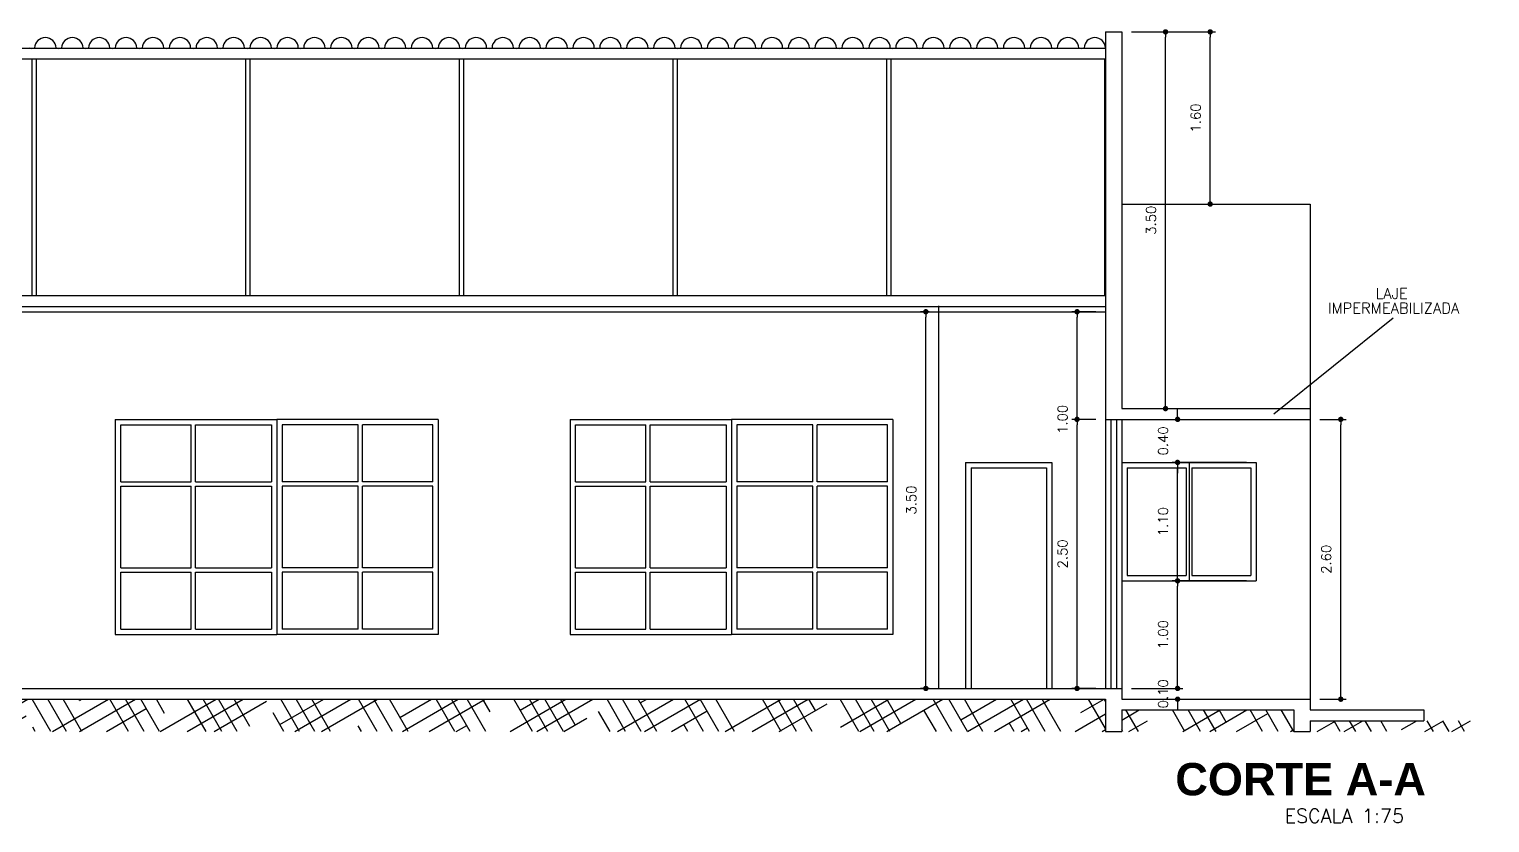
# Model space of a CAD drawing. Extents: x -206 to -86, y 71 to 127.
# Drawn here: x -99.96 to -86.39, y 119.28 to 126.65 of the extents above; entities that cross this region are included whole.
import ezdxf
from ezdxf.enums import TextEntityAlignment as Align

# ---------------------------------------------------------------- set-up
doc = ezdxf.new("R2010")
doc.units = 0
doc.header["$MEASUREMENT"] = 0
doc.layers.get('0').update_dxf_attribs({"linetype": 'CONTINUOUS'})
doc.layers.get('DEFPOINTS').update_dxf_attribs({"linetype": 'CONTINUOUS'})
for name, color, linetype in [('ALVENARIA', 7, 'CONTINUOUS'), ('ALVENARIA1', 44, 'CONTINUOUS'), ('COBERTURA', 6, 'CONTINUOUS'), ('COTA', 1, 'CONTINUOUS'), ('HATCH', 30, 'CONTINUOUS'), ('JAPOR', 142, 'CONTINUOUS'), ('TEXTO2', 40, 'CONTINUOUS'), ('TEXTO5', 5, 'CONTINUOUS')]:
    doc.layers.add(name, color=color, linetype=linetype)
doc.styles.add('SANSSERIFBOLD', font='sasb____.pfb')
doc.styles.add('SIMPLEX', font='SIMPLEX.SHX')
doc.dimstyles.new('DIM50', dxfattribs={"dimtxt": 0.09, "dimasz": 0.05, "dimexe": 0.05, "dimexo": 0.09, "dimgap": 0.09, "dimtad": 1, "dimzin": 0, "dimdsep": 46, "dimtxsty": 'SIMPLEX', "dimblk": 'DOT', "dimcen": 0.09, "dimadec": 0, "dimazin": 0, "dimtfac": 1, "dimtix": 1, "dimtofl": 0, "dimtmove": 2, "dimatfit": 3, "dimldrblk": 'DOT', "dimfxl": 1, "dimtolj": 1, "dimtzin": 0, "dimarcsym": 0})
pattern_1 = [(30, (77.01125, 8.7007), (0.3705127, 0.358253175), [2, -1]), (120, (77.01125, 8.7007), (0.141746825, -0.4955127), [2, -1])]

# ---------------------------------------------------------------- blocks, each defined once
blk = doc.blocks.new('DOT')
at = {"layer": 'ALVENARIA', "color": 0, "linetype": 'ByBlock'}
blk.add_line((-0.5, 0), (-1, 0), dxfattribs=at)
at = {"layer": 'ALVENARIA', "color": 0, "linetype": 'ByBlock', "const_width": 0.5}
blk.add_lwpolyline([(-0.25, 0, 1), (0.25, 0, 1)], format="xyb", close=True, dxfattribs=at)
blk = doc.blocks.new('*D161')
at = {"color": 0, "linetype": 'ByBlock'}
for p, q in [((-91.6, 124.027), (-91.68, 124.027)), ((-91.63, 120.577), (-91.63, 123.977)), ((-91.6, 120.527), (-91.68, 120.527))]:
    blk.add_line(p, q, dxfattribs=at)
at = {"layer": 'DEFPOINTS', "color": 0, "linetype": 'ByBlock'}
for p in [(-91.63, 124.027), (-91.51, 124.027), (-91.51, 120.527)]:
    blk.add_point(p, dxfattribs=at)
at = {"color": 0, "linetype": 'ByBlock', "xscale": 0.05, "yscale": 0.05, "zscale": 0.05}
for p, rotation in [((-91.63, 124.027), 90), ((-91.63, 120.527), 270)]:
    blk.add_blockref('DOT', p, dxfattribs=dict(at, rotation=rotation))
at = {"color": 0, "linetype": 'ByBlock', "insert": (-91.765, 122.277), "char_height": 0.09, "attachment_point": 5, "rotation": 90, "style": 'SIMPLEX'}
blk.add_mtext('\\A1;3.50', dxfattribs=at)
blk = doc.blocks.new('*D162')
at = {"color": 0, "linetype": 'ByBlock'}
for p, q in [((-89.72, 126.127), (-88.938, 126.127)), ((-88.988, 124.577), (-88.988, 126.077)), ((-89.72, 124.527), (-88.938, 124.527))]:
    blk.add_line(p, q, dxfattribs=at)
at = {"layer": 'DEFPOINTS', "color": 0, "linetype": 'ByBlock'}
for p in [(-89.81, 126.127), (-88.988, 126.127), (-89.81, 124.527)]:
    blk.add_point(p, dxfattribs=at)
at = {"color": 0, "linetype": 'ByBlock', "xscale": 0.05, "yscale": 0.05, "zscale": 0.05}
for p, rotation in [((-88.988, 126.127), 90), ((-88.988, 124.527), 270)]:
    blk.add_blockref('DOT', p, dxfattribs=dict(at, rotation=rotation))
at = {"color": 0, "linetype": 'ByBlock', "insert": (-89.123, 125.327), "char_height": 0.09, "attachment_point": 5, "rotation": 90, "style": 'SIMPLEX'}
blk.add_mtext('\\A1;1.60', dxfattribs=at)
blk = doc.blocks.new('*D163')
at = {"color": 0, "linetype": 'ByBlock'}
for p, q in [((-89.72, 126.627), (-89.353, 126.627)), ((-89.403, 123.177), (-89.403, 126.577)), ((-89.72, 123.127), (-89.353, 123.127))]:
    blk.add_line(p, q, dxfattribs=at)
at = {"layer": 'DEFPOINTS', "color": 0, "linetype": 'ByBlock'}
for p in [(-89.81, 126.627), (-89.403, 126.627), (-89.81, 123.127)]:
    blk.add_point(p, dxfattribs=at)
at = {"color": 0, "linetype": 'ByBlock', "xscale": 0.05, "yscale": 0.05, "zscale": 0.05}
for p, rotation in [((-89.403, 126.627), 90), ((-89.403, 123.127), 270)]:
    blk.add_blockref('DOT', p, dxfattribs=dict(at, rotation=rotation))
at = {"color": 0, "linetype": 'ByBlock', "insert": (-89.538, 124.877), "char_height": 0.09, "attachment_point": 5, "rotation": 90, "style": 'SIMPLEX'}
blk.add_mtext('\\A1;3.50', dxfattribs=at)
blk = doc.blocks.new('*D181')
at = {"color": 0, "linetype": 'ByBlock'}
for p, q in [((-90.05, 123.027), (-90.275, 123.027)), ((-90.225, 120.577), (-90.225, 122.977)), ((-90.05, 120.527), (-90.275, 120.527))]:
    blk.add_line(p, q, dxfattribs=at)
at = {"layer": 'DEFPOINTS', "color": 0, "linetype": 'ByBlock'}
for p in [(-90.225, 123.027), (-89.96, 123.027), (-89.96, 120.527)]:
    blk.add_point(p, dxfattribs=at)
at = {"color": 0, "linetype": 'ByBlock', "xscale": 0.05, "yscale": 0.05, "zscale": 0.05}
for p, rotation in [((-90.225, 123.027), 90), ((-90.225, 120.527), 270)]:
    blk.add_blockref('DOT', p, dxfattribs=dict(at, rotation=rotation))
at = {"color": 0, "linetype": 'ByBlock', "insert": (-90.36, 121.777), "char_height": 0.09, "attachment_point": 5, "rotation": 90, "style": 'SIMPLEX'}
blk.add_mtext('\\A1;2.50', dxfattribs=at)
blk = doc.blocks.new('*D182')
at = {"color": 0, "linetype": 'ByBlock'}
for p, q in [((-90.05, 124.027), (-90.275, 124.027)), ((-90.225, 123.077), (-90.225, 123.977)), ((-90.05, 123.027), (-90.275, 123.027))]:
    blk.add_line(p, q, dxfattribs=at)
at = {"layer": 'DEFPOINTS', "color": 0, "linetype": 'ByBlock'}
for p in [(-90.225, 124.027), (-89.96, 124.027), (-89.96, 123.027)]:
    blk.add_point(p, dxfattribs=at)
at = {"color": 0, "linetype": 'ByBlock', "xscale": 0.05, "yscale": 0.05, "zscale": 0.05}
for p, rotation in [((-90.225, 124.027), 90), ((-90.225, 123.027), 270)]:
    blk.add_blockref('DOT', p, dxfattribs=dict(at, rotation=rotation))
at = {"color": 0, "linetype": 'ByBlock', "insert": (-90.36, 123.027), "char_height": 0.09, "attachment_point": 5, "rotation": 90, "style": 'SIMPLEX'}
blk.add_mtext('\\A1;1.00', dxfattribs=at)
blk = doc.blocks.new('*D183')
at = {"color": 0, "linetype": 'ByBlock'}
for p, q in [((-89.72, 120.527), (-89.241, 120.527)), ((-89.291, 120.577), (-89.291, 120.627)), ((-89.72, 120.427), (-89.241, 120.427)), ((-89.291, 120.377), (-89.291, 120.327))]:
    blk.add_line(p, q, dxfattribs=at)
at = {"layer": 'DEFPOINTS', "color": 0, "linetype": 'ByBlock'}
for p in [(-89.81, 120.527), (-89.291, 120.527), (-89.81, 120.427)]:
    blk.add_point(p, dxfattribs=at)
at = {"color": 0, "linetype": 'ByBlock', "xscale": 0.05, "yscale": 0.05, "zscale": 0.05}
for p, rotation in [((-89.291, 120.527), 270), ((-89.291, 120.427), 90)]:
    blk.add_blockref('DOT', p, dxfattribs=dict(at, rotation=rotation))
at = {"color": 0, "linetype": 'ByBlock', "insert": (-89.426, 120.477), "char_height": 0.09, "attachment_point": 5, "rotation": 90, "style": 'SIMPLEX'}
blk.add_mtext('\\A1;0.10', dxfattribs=at)
blk = doc.blocks.new('*D184')
at = {"color": 0, "linetype": 'ByBlock'}
for p, q in [((-88.65, 121.527), (-89.341, 121.527)), ((-89.291, 120.577), (-89.291, 121.477)), ((-89.72, 120.527), (-89.241, 120.527))]:
    blk.add_line(p, q, dxfattribs=at)
at = {"layer": 'DEFPOINTS', "color": 0, "linetype": 'ByBlock'}
for p in [(-89.291, 121.527), (-88.56, 121.527), (-89.81, 120.527)]:
    blk.add_point(p, dxfattribs=at)
at = {"color": 0, "linetype": 'ByBlock', "xscale": 0.05, "yscale": 0.05, "zscale": 0.05}
for p, rotation in [((-89.291, 121.527), 90), ((-89.291, 120.527), 270)]:
    blk.add_blockref('DOT', p, dxfattribs=dict(at, rotation=rotation))
at = {"color": 0, "linetype": 'ByBlock', "insert": (-89.426, 121.027), "char_height": 0.09, "attachment_point": 5, "rotation": 90, "style": 'SIMPLEX'}
blk.add_mtext('\\A1;1.00', dxfattribs=at)
blk = doc.blocks.new('*D185')
at = {"color": 0, "linetype": 'ByBlock'}
for p, q in [((-88.65, 122.627), (-89.341, 122.627)), ((-89.291, 121.577), (-89.291, 122.577)), ((-88.65, 121.527), (-89.341, 121.527))]:
    blk.add_line(p, q, dxfattribs=at)
at = {"layer": 'DEFPOINTS', "color": 0, "linetype": 'ByBlock'}
for p in [(-89.291, 122.627), (-88.56, 122.627), (-88.56, 121.527)]:
    blk.add_point(p, dxfattribs=at)
at = {"color": 0, "linetype": 'ByBlock', "xscale": 0.05, "yscale": 0.05, "zscale": 0.05}
for p, rotation in [((-89.291, 122.627), 90), ((-89.291, 121.527), 270)]:
    blk.add_blockref('DOT', p, dxfattribs=dict(at, rotation=rotation))
at = {"color": 0, "linetype": 'ByBlock', "insert": (-89.426, 122.077), "char_height": 0.09, "attachment_point": 5, "rotation": 90, "style": 'SIMPLEX'}
blk.add_mtext('\\A1;1.10', dxfattribs=at)
blk = doc.blocks.new('*D186')
at = {"color": 0, "linetype": 'ByBlock'}
for p, q in [((-89.291, 123.077), (-89.291, 123.127)), ((-89.72, 123.027), (-89.241, 123.027)), ((-88.65, 122.627), (-89.341, 122.627)), ((-89.291, 122.577), (-89.291, 122.527))]:
    blk.add_line(p, q, dxfattribs=at)
at = {"layer": 'DEFPOINTS', "color": 0, "linetype": 'ByBlock'}
for p in [(-89.81, 123.027), (-89.291, 123.027), (-88.56, 122.627)]:
    blk.add_point(p, dxfattribs=at)
at = {"color": 0, "linetype": 'ByBlock', "xscale": 0.05, "yscale": 0.05, "zscale": 0.05}
for p, rotation in [((-89.291, 123.027), 270), ((-89.291, 122.627), 90)]:
    blk.add_blockref('DOT', p, dxfattribs=dict(at, rotation=rotation))
at = {"color": 0, "linetype": 'ByBlock', "insert": (-89.426, 122.827), "char_height": 0.09, "attachment_point": 5, "rotation": 90, "style": 'SIMPLEX'}
blk.add_mtext('\\A1;0.40', dxfattribs=at)
blk = doc.blocks.new('*D187')
at = {"color": 0, "linetype": 'ByBlock'}
for p, q in [((-87.97, 123.027), (-87.725, 123.027)), ((-87.775, 120.477), (-87.775, 122.977)), ((-87.97, 120.427), (-87.725, 120.427))]:
    blk.add_line(p, q, dxfattribs=at)
at = {"layer": 'DEFPOINTS', "color": 0, "linetype": 'ByBlock'}
for p in [(-88.06, 123.027), (-87.775, 123.027), (-88.06, 120.427)]:
    blk.add_point(p, dxfattribs=at)
at = {"color": 0, "linetype": 'ByBlock', "xscale": 0.05, "yscale": 0.05, "zscale": 0.05}
for p, rotation in [((-87.775, 123.027), 90), ((-87.775, 120.427), 270)]:
    blk.add_blockref('DOT', p, dxfattribs=dict(at, rotation=rotation))
at = {"color": 0, "linetype": 'ByBlock', "insert": (-87.91, 121.727), "char_height": 0.09, "attachment_point": 5, "rotation": 90, "style": 'SIMPLEX'}
blk.add_mtext('\\A1;2.60', dxfattribs=at)

msp = doc.modelspace()

# ---------------------------------------------------------------- hatches: boundary and pattern name
at = {"layer": 'HATCH'}
h = msp.add_hatch(dxfattribs=at)
h.set_pattern_fill('HOUND', color=256, scale=2, angle=30, style=0)
h.set_pattern_definition(pattern_1)
h.paths.add_polyline_path([(-89.96, 120.427), (-91.51, 120.427), (-111.11, 120.427), (-111.11, 120.127), (-89.96, 120.127)])
h = msp.add_hatch(dxfattribs=at)
h.set_pattern_fill('HOUND', color=256, scale=2, angle=30, style=0)
h.set_pattern_definition(pattern_1)
h.paths.add_polyline_path([(-88.21, 120.327), (-89.81, 120.327), (-89.81, 120.127), (-88.21, 120.127)])
h.paths.add_polyline_path([(-86.391, 120.227), (-87.004, 120.227), (-88.06, 120.227), (-88.06, 120.127), (-86.391, 120.127)])

# ---------------------------------------------------------------- linework, layer by layer
at = {"layer": 'ALVENARIA'}
for p, q in [((-89.96, 126.627), (-89.96, 123.027)), ((-89.96, 126.627), (-89.81, 126.627)), ((-89.81, 126.627), (-89.81, 123.127)), ((-89.81, 123.127), (-88.06, 123.127)), ((-88.06, 123.127), (-88.06, 123.027)), ((-89.96, 123.027), (-89.81, 123.027)), ((-89.96, 123.027), (-89.81, 123.027)), ((-89.96, 123.027), (-89.96, 123.027)), ((-89.81, 123.027), (-88.06, 123.027)), ((-89.81, 123.027), (-89.81, 123.027)), ((-111.11, 120.527), (-89.81, 120.527)), ((-89.81, 120.527), (-89.81, 120.427)), ((-111.11, 120.427), (-91.51, 120.427)), ((-91.51, 120.427), (-89.96, 120.427)), ((-89.96, 120.427), (-89.96, 120.127)), ((-89.81, 120.427), (-88.06, 120.427)), ((-89.81, 120.427), (-89.46, 120.427)), ((-88.06, 120.427), (-88.06, 120.327)), ((-89.81, 120.327), (-88.21, 120.327)), ((-89.81, 120.327), (-89.81, 120.127)), ((-88.21, 120.327), (-88.21, 120.127)), ((-88.06, 120.327), (-87.057, 120.327)), ((-88.06, 120.227), (-87.004, 120.227)), ((-88.06, 120.227), (-88.06, 120.127)), ((-87.91, 120.327), (-87.004, 120.327)), ((-87.004, 120.327), (-87.004, 120.227)), ((-89.96, 120.127), (-89.81, 120.127)), ((-88.21, 120.127), (-88.06, 120.127))]:
    msp.add_line(p, q, dxfattribs=at)
at = {"layer": 'ALVENARIA1'}
for p, q in [((-89.81, 125.027), (-88.06, 125.027)), ((-88.06, 125.027), (-88.06, 120.427)), ((-117.76, 124.027), (-89.96, 124.027)), ((-113.83, 124.077), (-89.96, 124.077)), ((-91.51, 120.527), (-91.51, 124.077))]:
    msp.add_line(p, q, dxfattribs=at)
at = {"layer": 'COBERTURA'}
for p, q in [((-117.76, 126.477), (-89.96, 126.477)), ((-117.76, 126.377), (-89.96, 126.377)), ((-99.935, 126.38), (-99.935, 124.177)), ((-99.895, 126.38), (-99.895, 124.177)), ((-97.95, 126.38), (-97.95, 124.177)), ((-97.91, 126.38), (-97.91, 124.177)), ((-95.965, 126.38), (-95.965, 124.177)), ((-95.925, 126.38), (-95.925, 124.177)), ((-93.98, 126.38), (-93.98, 124.177)), ((-93.94, 126.38), (-93.94, 124.177)), ((-91.995, 126.38), (-91.995, 124.177)), ((-91.955, 126.38), (-91.955, 124.177)), ((-89.97, 126.38), (-89.97, 124.177)), ((-89.97, 126.38), (-89.97, 124.177)), ((-117.76, 124.177), (-89.96, 124.177)), ((-117.76, 124.077), (-90.46, 124.077))]:
    msp.add_line(p, q, dxfattribs=at)
for centre, start, end in [((-99.935, 126.574), 255.4924, 284.5076), ((-99.81, 126.474), 1.8272, 178.1728), ((-99.685, 126.574), 255.4924, 284.5076), ((-99.56, 126.474), 1.8272, 178.1728), ((-99.435, 126.574), 255.4924, 284.5076), ((-99.435, 126.574), 255.4924, 284.5076), ((-99.31, 126.474), 1.8272, 178.1728), ((-99.185, 126.574), 255.4924, 284.5076), ((-99.06, 126.474), 1.8272, 178.1728), ((-98.935, 126.574), 255.4924, 284.5076), ((-98.81, 126.474), 1.8272, 178.1728), ((-98.685, 126.574), 255.4924, 284.5076), ((-98.56, 126.474), 1.8272, 178.1728), ((-98.435, 126.574), 255.4924, 284.5076), ((-98.31, 126.474), 1.8272, 178.1728), ((-98.185, 126.574), 255.4924, 284.5076), ((-98.06, 126.474), 1.8272, 178.1728), ((-97.935, 126.574), 255.4924, 284.5076), ((-97.81, 126.474), 1.8272, 178.1728), ((-97.685, 126.574), 255.4924, 284.5076), ((-97.56, 126.474), 1.8272, 178.1728), ((-97.435, 126.574), 255.4924, 284.5076), ((-97.31, 126.474), 1.8272, 178.1728), ((-97.185, 126.574), 255.4924, 284.5076), ((-97.06, 126.474), 1.8272, 178.1728), ((-96.935, 126.574), 255.4924, 284.5076), ((-96.81, 126.474), 1.8272, 178.1728), ((-96.685, 126.574), 255.4924, 284.5076), ((-96.56, 126.474), 1.8272, 178.1728), ((-96.435, 126.574), 255.4924, 284.5076), ((-96.31, 126.474), 1.8272, 178.1728), ((-96.185, 126.574), 255.4924, 284.5076), ((-96.06, 126.474), 1.8272, 178.1728), ((-95.935, 126.574), 255.4924, 284.5076), ((-95.81, 126.474), 1.8272, 178.1728), ((-95.685, 126.574), 255.4924, 284.5076), ((-95.56, 126.474), 1.8272, 178.1728), ((-95.435, 126.574), 255.4924, 284.5076), ((-95.31, 126.474), 1.8272, 178.1728), ((-95.185, 126.574), 255.4924, 284.5076), ((-95.06, 126.474), 1.8272, 178.1728), ((-94.935, 126.574), 255.4924, 284.5076), ((-94.935, 126.574), 255.4924, 284.5076), ((-94.81, 126.474), 1.8272, 178.1728), ((-94.685, 126.574), 255.4924, 284.5076), ((-94.56, 126.474), 1.8272, 178.1728), ((-94.435, 126.574), 255.4924, 284.5076), ((-94.31, 126.474), 1.8272, 178.1728), ((-94.185, 126.574), 255.4924, 284.5076), ((-94.06, 126.474), 1.8272, 178.1728), ((-93.935, 126.574), 255.4924, 284.5076), ((-93.81, 126.474), 1.8272, 178.1728), ((-93.685, 126.574), 255.4924, 284.5076), ((-93.56, 126.474), 1.8272, 178.1728), ((-93.435, 126.574), 255.4924, 284.5076), ((-93.31, 126.474), 1.8272, 178.1728), ((-93.185, 126.574), 255.4924, 284.5076), ((-93.06, 126.474), 1.8272, 178.1728), ((-92.935, 126.574), 255.4924, 284.5076), ((-92.81, 126.474), 1.8272, 178.1728), ((-92.685, 126.574), 255.4924, 284.5076), ((-92.56, 126.474), 1.8272, 178.1728), ((-92.435, 126.574), 255.4924, 284.5076), ((-92.31, 126.474), 1.8272, 178.1728), ((-92.185, 126.574), 255.4924, 284.5076), ((-92.06, 126.474), 1.8272, 178.1728), ((-91.935, 126.574), 255.4924, 284.5076), ((-91.81, 126.474), 1.8272, 178.1728), ((-91.685, 126.574), 255.4924, 284.5076), ((-91.56, 126.474), 1.8272, 178.1728), ((-91.435, 126.574), 255.4924, 284.5076), ((-91.31, 126.474), 1.8272, 178.1728), ((-91.185, 126.574), 255.4924, 284.5076), ((-91.06, 126.474), 1.8272, 178.1728), ((-90.935, 126.574), 255.4924, 284.5076), ((-90.81, 126.474), 1.8272, 178.1728), ((-90.685, 126.574), 255.4924, 284.5076), ((-90.56, 126.474), 1.8272, 178.1728), ((-90.435, 126.574), 255.4924, 284.5076), ((-90.435, 126.574), 255.4924, 284.5076), ((-90.31, 126.474), 1.8272, 178.1728), ((-90.185, 126.574), 255.4924, 284.5076), ((-90.06, 126.474), 1.8272, 178.1728)]:
    msp.add_arc(centre, 0.1, start, end, dxfattribs=at)
at = {"layer": 'HATCH'}
msp.add_line((-91.51, 120.527), (-91.51, 124.081), dxfattribs=at)
at = {"layer": 'JAPOR'}
for p, q in [((-99.16, 123.027), (-99.16, 121.027)), ((-99.16, 123.027), (-97.66, 123.027)), ((-99.11, 122.447), (-99.11, 122.977)), ((-99.11, 122.977), (-98.455, 122.977)), ((-98.455, 122.447), (-98.455, 122.977)), ((-98.415, 122.977), (-97.71, 122.977)), ((-98.415, 122.447), (-98.415, 122.977)), ((-97.71, 122.977), (-97.71, 122.447)), ((-96.16, 123.027), (-97.66, 123.027)), ((-97.66, 123.027), (-97.66, 121.027)), ((-97.66, 123.027), (-97.66, 121.027)), ((-96.905, 122.977), (-97.61, 122.977)), ((-97.61, 122.977), (-97.61, 122.447)), ((-96.905, 122.447), (-96.905, 122.977)), ((-96.865, 122.447), (-96.865, 122.977)), ((-96.21, 122.977), (-96.865, 122.977)), ((-96.21, 122.447), (-96.21, 122.977)), ((-96.16, 123.027), (-96.16, 121.027)), ((-94.935, 123.027), (-93.435, 123.027)), ((-94.935, 123.027), (-94.935, 121.027)), ((-94.885, 122.447), (-94.885, 122.977)), ((-94.885, 122.977), (-94.23, 122.977)), ((-94.23, 122.447), (-94.23, 122.977)), ((-94.19, 122.977), (-93.485, 122.977)), ((-94.19, 122.447), (-94.19, 122.977)), ((-93.485, 122.977), (-93.485, 122.447)), ((-93.435, 123.027), (-93.435, 121.027)), ((-91.935, 123.027), (-93.435, 123.027)), ((-93.435, 123.027), (-93.435, 121.027)), ((-92.68, 122.977), (-93.385, 122.977)), ((-93.385, 122.977), (-93.385, 122.447)), ((-92.68, 122.447), (-92.68, 122.977)), ((-92.64, 122.447), (-92.64, 122.977)), ((-91.985, 122.977), (-92.64, 122.977)), ((-91.985, 122.447), (-91.985, 122.977)), ((-91.935, 123.027), (-91.935, 121.027)), ((-89.96, 123.027), (-89.96, 120.527)), ((-89.91, 123.027), (-89.91, 120.527)), ((-89.86, 123.027), (-89.86, 120.527)), ((-89.81, 123.027), (-89.81, 120.527)), ((-91.26, 122.627), (-91.26, 120.527)), ((-91.26, 122.627), (-90.46, 122.627)), ((-91.21, 122.577), (-91.21, 120.527)), ((-91.21, 122.577), (-90.51, 122.577)), ((-90.51, 122.577), (-90.51, 120.527)), ((-90.46, 122.627), (-90.46, 120.527)), ((-89.81, 122.627), (-88.56, 122.627)), ((-89.76, 122.577), (-89.76, 121.577)), ((-89.76, 122.577), (-89.21, 122.577)), ((-89.21, 122.577), (-89.21, 121.577)), ((-89.185, 122.627), (-89.185, 121.527)), ((-89.16, 122.577), (-89.16, 121.577)), ((-89.16, 122.577), (-88.61, 122.577)), ((-88.61, 122.577), (-88.61, 121.577)), ((-88.56, 122.627), (-88.56, 121.527)), ((-99.11, 122.447), (-98.455, 122.447)), ((-99.11, 121.647), (-99.11, 122.407)), ((-99.11, 122.407), (-98.455, 122.407)), ((-98.455, 121.647), (-98.455, 122.407)), ((-98.415, 122.447), (-97.71, 122.447)), ((-98.415, 122.407), (-97.71, 122.407)), ((-98.415, 121.647), (-98.415, 122.407)), ((-97.71, 122.407), (-97.71, 121.647)), ((-96.905, 122.447), (-97.61, 122.447)), ((-96.905, 122.407), (-97.61, 122.407)), ((-97.61, 122.407), (-97.61, 121.647)), ((-96.905, 121.647), (-96.905, 122.407)), ((-96.21, 122.447), (-96.865, 122.447)), ((-96.21, 122.407), (-96.865, 122.407)), ((-96.865, 121.647), (-96.865, 122.407)), ((-96.21, 121.647), (-96.21, 122.407)), ((-94.885, 122.447), (-94.23, 122.447)), ((-94.885, 121.647), (-94.885, 122.407)), ((-94.885, 122.407), (-94.23, 122.407)), ((-94.23, 121.647), (-94.23, 122.407)), ((-94.19, 122.447), (-93.485, 122.447)), ((-94.19, 122.407), (-93.485, 122.407)), ((-94.19, 121.647), (-94.19, 122.407)), ((-93.485, 122.407), (-93.485, 121.647)), ((-92.68, 122.447), (-93.385, 122.447)), ((-92.68, 122.407), (-93.385, 122.407)), ((-93.385, 122.407), (-93.385, 121.647)), ((-92.68, 121.647), (-92.68, 122.407)), ((-91.985, 122.447), (-92.64, 122.447)), ((-91.985, 122.407), (-92.64, 122.407)), ((-92.64, 121.647), (-92.64, 122.407)), ((-91.985, 121.647), (-91.985, 122.407)), ((-99.11, 121.647), (-98.455, 121.647)), ((-99.11, 121.077), (-99.11, 121.607)), ((-99.11, 121.607), (-98.455, 121.607)), ((-98.455, 121.077), (-98.455, 121.607)), ((-98.415, 121.647), (-97.71, 121.647)), ((-98.415, 121.077), (-98.415, 121.607)), ((-98.415, 121.607), (-97.71, 121.607)), ((-97.71, 121.607), (-97.71, 121.077)), ((-96.905, 121.647), (-97.61, 121.647)), ((-96.905, 121.607), (-97.61, 121.607)), ((-97.61, 121.607), (-97.61, 121.077)), ((-96.905, 121.077), (-96.905, 121.607)), ((-96.21, 121.647), (-96.865, 121.647)), ((-96.865, 121.077), (-96.865, 121.607)), ((-96.21, 121.607), (-96.865, 121.607)), ((-96.21, 121.077), (-96.21, 121.607)), ((-94.885, 121.647), (-94.23, 121.647)), ((-94.885, 121.077), (-94.885, 121.607)), ((-94.885, 121.607), (-94.23, 121.607)), ((-94.23, 121.077), (-94.23, 121.607)), ((-94.19, 121.647), (-93.485, 121.647)), ((-94.19, 121.607), (-93.485, 121.607)), ((-94.19, 121.077), (-94.19, 121.607)), ((-93.485, 121.607), (-93.485, 121.077)), ((-92.68, 121.647), (-93.385, 121.647)), ((-92.68, 121.607), (-93.385, 121.607)), ((-93.385, 121.607), (-93.385, 121.077)), ((-92.68, 121.077), (-92.68, 121.607)), ((-91.985, 121.647), (-92.64, 121.647)), ((-92.64, 121.077), (-92.64, 121.607)), ((-91.985, 121.607), (-92.64, 121.607)), ((-91.985, 121.077), (-91.985, 121.607)), ((-89.81, 121.527), (-88.56, 121.527)), ((-89.76, 121.577), (-89.21, 121.577)), ((-89.16, 121.577), (-88.61, 121.577)), ((-99.11, 121.077), (-98.455, 121.077)), ((-98.415, 121.077), (-97.71, 121.077)), ((-96.905, 121.077), (-97.61, 121.077)), ((-96.21, 121.077), (-96.865, 121.077)), ((-94.885, 121.077), (-94.23, 121.077)), ((-94.19, 121.077), (-93.485, 121.077)), ((-92.68, 121.077), (-93.385, 121.077)), ((-91.985, 121.077), (-92.64, 121.077)), ((-99.16, 121.027), (-97.66, 121.027)), ((-96.16, 121.027), (-97.66, 121.027)), ((-94.935, 121.027), (-93.435, 121.027)), ((-91.935, 121.027), (-93.435, 121.027))]:
    msp.add_line(p, q, dxfattribs=at)
at = {"layer": 'TEXTO2'}
msp.add_line((-88.396, 123.079), (-87.289, 123.971), dxfattribs=at)

# ---------------------------------------------------------------- texts
at = {"layer": 'TEXTO2', "style": 'SIMPLEX'}
for s, height, p in [('LAJE', 0.1, (-87.452, 124.146)), ('IMPERMEABILIZADA', 0.1, (-87.895, 124.01)), ('ESCALA 1:75', 0.13, (-88.296, 119.279))]:
    msp.add_text(s, height=height, dxfattribs=at).set_placement(p)
at = {"layer": 'TEXTO5', "style": 'SANSSERIFBOLD'}
msp.add_text('CORTE A-A', height=0.3, dxfattribs=at).set_placement((-86.984, 119.534), align=Align.RIGHT)

# ---------------------------------------------------------------- dimensions: what is measured, and where the dimension line sits
at = {"layer": 'COTA'}
dim = msp.add_linear_dim(base=(-88.988, 126.627), p1=(-89.81, 125.027), p2=(-89.81, 126.627), angle=90, dimstyle='DIM50', dxfattribs=at)
dim.commit()
dim.dimension.update_dxf_attribs({"geometry": '*D162', "text_midpoint": (-89.123, 125.327), "insert": (0, 0.5)})
for base, p1, p2, picture, middle in [((-89.403, 126.627), (-89.81, 123.127), (-89.81, 126.627), '*D163', (-89.538, 124.877)), ((-91.63, 124.027), (-91.51, 120.527), (-91.51, 124.027), '*D161', (-91.765, 122.277)), ((-89.291, 123.027), (-88.56, 122.627), (-89.81, 123.027), '*D186', (-89.426, 122.827)), ((-90.225, 123.027), (-89.96, 120.527), (-89.96, 123.027), '*D181', (-90.36, 121.777)), ((-87.775, 123.027), (-88.06, 120.427), (-88.06, 123.027), '*D187', (-87.91, 121.727)), ((-89.291, 122.627), (-88.56, 121.527), (-88.56, 122.627), '*D185', (-89.426, 122.077)), ((-89.291, 121.527), (-89.81, 120.527), (-88.56, 121.527), '*D184', (-89.426, 121.027)), ((-89.291, 120.527), (-89.81, 120.427), (-89.81, 120.527), '*D183', (-89.426, 120.477))]:
    dim = msp.add_linear_dim(base=base, p1=p1, p2=p2, angle=90, dimstyle='DIM50', dxfattribs=at)
    dim.commit()
    dim.dimension.update_dxf_attribs({"geometry": picture, "text_midpoint": middle})
dim = msp.add_linear_dim(base=(-90.225, 124.027), p1=(-89.96, 123.027), p2=(-89.96, 124.027), angle=90, dimstyle='DIM50', dxfattribs=at)
dim.commit()
dim.dimension.update_dxf_attribs({"geometry": '*D182', "text_midpoint": (-90.36, 123.027), "dimtype": 160})

doc.saveas('drawing.dxf')
